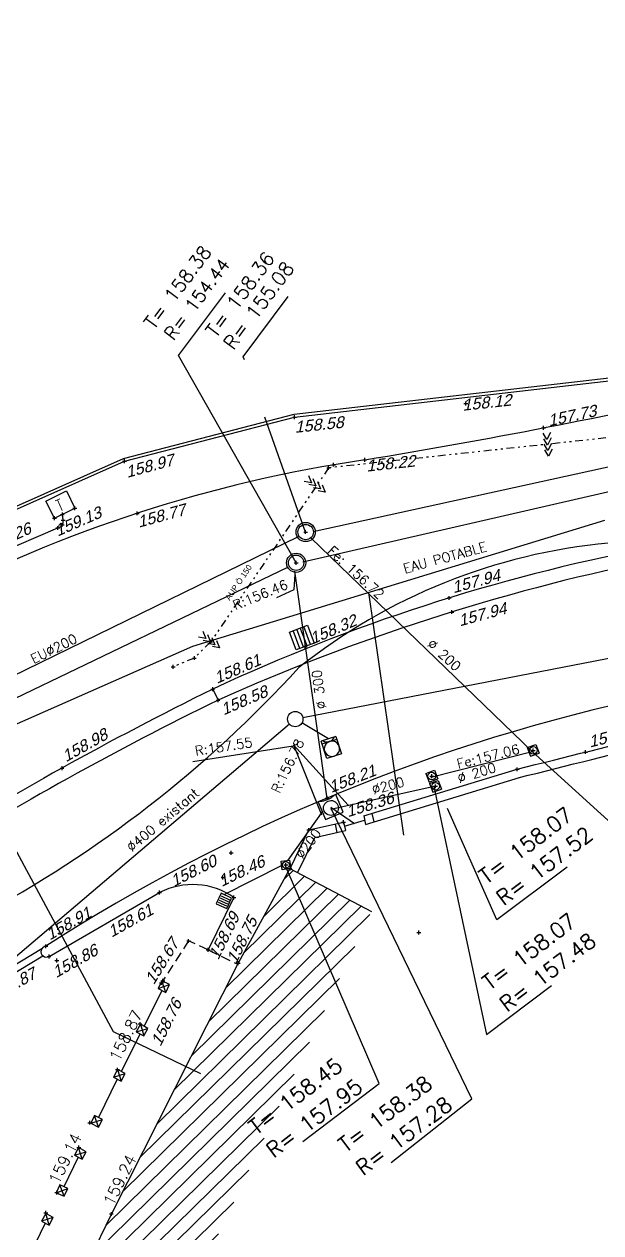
# Model space of a CAD drawing. Header units: metres. Extents: x 1633075 to 1634601, y 8175308 to 8177203.
# Drawn here: x 1633248.6 to 1633278.6, y 8175391.3 to 8175454.3 of the extents above; entities that cross this region are included whole.
import ezdxf

# ---------------------------------------------------------------- set-up
doc = ezdxf.new("R2010")
doc.units = ezdxf.units.M
doc.header["$LTSCALE"] = 2
doc.header["$PDMODE"] = 2
doc.header["$PDSIZE"] = 0.1
for name, pattern in [('137', [2, 1, 1]), ('211', [0.5, 0.2, -0.1, 0, -0.1, 0, -0.1]), ('31', [2, 1, 1]), ('CACHE', [0.375, 0.25, -0.125]), ('CACHE2', [4.762499999999999, 3.175, -1.5875]), ('CONTINU', [0])]:
    doc.linetypes.add(name, pattern=pattern)
for name, color, linetype in [('C15785 - ALLEE', 7, 'CACHE'), ('C15785 - BATI', 5, 'Continuous'), ('C15785 - BORDURES', 7, 'CONTINU'), ('C15785 - DBA', 252, 'Continuous'), ('C15785 - EAUP', 5, 'CONTINU'), ('C15785 - EP', 4, 'Continuous'), ('C15785 - EU', 6, 'Continuous'), ('C15785 - HACHURES', 42, 'Continuous'), ('C15785 - MURS', 7, 'Continuous'), ('C15785 - POINT 2D', 7, 'Continuous'), ('C15785 - PTT', 3, 'Continuous'), ('C15785 - RECO-GÉN', 5, 'Continuous'), ('C15785 - TOPO', 7, 'CONTINU'), ('C15785 - VOIES', 4, 'CACHE'), ('C15785 - Z', 7, 'Continuous')]:
    doc.layers.add(name, color=color, linetype=linetype)
doc.styles.add('ASS', font='ROMANS.shx', dxfattribs={"width": 0.7, "height": 2.750686016180442})
doc.styles.add('SIMPLEX', font='simplex_.ttf', dxfattribs={"height": 0.6})
doc.styles.get("Standard").update_dxf_attribs({"font": 'arial.ttf'})

# ---------------------------------------------------------------- blocks, each defined once
blk = doc.blocks.new('U-GRILLC')
for p, q in [((0.5, 0.5), (-0.5, 0.5)), ((-0.5, 0.5), (-0.5, -0.5)), ((0.4000000000000057, 0.3000000000000114), (-0.4000000000000057, 0.3000000000000114)), ((0.4000000000000057, 0.09999999999999432), (-0.4000000000000057, 0.09999999999999432)), ((0.5, -0.5), (0.5, 0.5)), ((-0.5, -0.5), (0.5, -0.5)), ((0.4000000000000057, -0.09999999999999432), (-0.4000000000000057, -0.09999999999999432)), ((0.4000000000000057, -0.3000000000000114), (-0.4000000000000057, -0.3000000000000114))]:
    blk.add_line(p, q)
blk = doc.blocks.new('GRILLEBG')
at = {"color": 0}
for p, q in [((0, 1), (1, 1)), ((0, 0), (0, 1)), ((0.1999999999999886, 0), (0.1999999999999886, 1)), ((0.4000000000000341, 0), (0.4000000000000341, 1)), ((0.6000000000000227, 0), (0.6000000000000227, 1)), ((0.8000000000000682, 0), (0.8000000000000682, 1)), ((1, 1), (1, 0)), ((1, 0), (0, 0))]:
    blk.add_line(p, q, dxfattribs=at)
blk = doc.blocks.new('BL19')
at = {"color": 0}
for p, q in [((0.5, 1), (-0.5, 1)), ((-0.5, 1), (-0.5, 0)), ((0.5, 0), (0.5, 1)), ((-0.5, 0), (0.5, 0))]:
    blk.add_line(p, q, dxfattribs=at)
for centre, major_axis, ratio, start_param, end_param in [((0.0094878006115664, 0.5538466635999967), (-0.2749859704721065, 0.2749859704721066), 0.9999999999999997, 3.926990816987241, 10.21017612416683), ((0.007987056290517103, -0.967128892345943), (0.7419283081162399, 0.7419283081162398), 0.9999999999999996, 0.3871549074017923, 1.183656473595088)]:
    blk.add_ellipse(centre, major_axis=major_axis, ratio=ratio, start_param=start_param, end_param=end_param, dxfattribs=at)
blk = doc.blocks.new('20')
for p, q in [((-0.399999444023706, 0.0006669363938271999), (-0.3984154700301588, 0.9506656158482656)), ((-0.3859106883173808, 0.6536443532822886), (-0.399082406423986, 0.5506661719700787)), ((-0.3984154700301588, 0.9506656158482656), (0.4015834181336686, 0.949331743089715)), ((-0.3457490118453279, 0.7505775248719146), (-0.3859106883173808, 0.6536443532822886)), ((-0.2816107115941122, 0.8334706996538443), (-0.3457490118453279, 0.7505775248719146)), ((-0.1985057843849063, 0.8963322227355093), (-0.2816107115941122, 0.8334706996538443)), ((-0.1024392242543399, 0.936172102461569), (-0.1985057843849063, 0.8963322227355093)), ((0.001583974109962583, 0.949998679527198), (-0.1024392242543399, 0.936172102461569)), ((0.1045604880200699, 0.9358269628282869), (0.001583974109962583, 0.949998679527198)), ((0.202493658172898, 0.895663619026891), (0.1045604880200699, 0.9358269628282869)), ((0.2833885031286627, 0.8325286519393558), (0.202493658172898, 0.895663619026891)), ((0.347250024904497, 0.7494220575754298), (0.2833885031286627, 0.8325286519393558)), ((0.3870882372139022, 0.6523554986924864), (0.347250024904497, 0.7494220575754298)), ((0.4009164816234261, 0.549332299066009), (0.3870882372139022, 0.6523554986924864)), ((0.4015834181336686, 0.949331743089715), (0.399999444023706, -0.0006669364083791152)), ((-0.399999444023706, 0.0006669363938271999), (0.399999444023706, -0.0006669364083791152)), ((0.4002495451131836, 0.1493328550859587), (-0.3997493428178132, 0.150666727888165)), ((-0.399082406423986, 0.5506661719700787), (-0.3862558278487995, 0.4466446411097422)), ((-0.3862558278487995, 0.4466446411097422), (-0.3464159482391551, 0.3505780808627605)), ((-0.3464159482391551, 0.3505780808627605), (-0.2825544265797362, 0.2674714864406269)), ((-0.2825544265797362, 0.2674714864406269), (-0.1996612517395988, 0.2033331860293401)), ((-0.1996612517395988, 0.2033331860293401), (-0.1037264114711434, 0.1641731755953515)), ((-0.1037264114711434, 0.1641731755953515), (0.0002501012058928609, 0.1499997915670974)), ((0.0002501012058928609, 0.1499997915670974), (0.1032733008032665, 0.1638280359766213)), ((0.02425006788689643, 0.1499597753427224), (0.0002501012058928609, 0.1499997915088898)), ((0.1032733008032665, 0.1638280359766213), (0.2013381908182055, 0.2026645823352737)), ((0.2013381908182055, 0.2026645823352737), (0.2824447881430387, 0.2665294387697941)), ((0.2824447881430387, 0.2665294387697941), (0.3465830885106698, 0.3494226135517238)), ((0.3465830885106698, 0.3494226135517238), (0.3867430975660682, 0.4453557865344919)), ((0.3867430975660682, 0.4453557865344919), (0.4009164816234261, 0.549332299066009))]:
    blk.add_line(p, q)
blk.add_arc((-0.0004446151433512568, -0.2666663153358968), 0.4166666807440558, 39.69628970400139, 140.1126470028834)
blk = doc.blocks.new('13')
for p, q in [((-8.881784197001252e-16, 0.5999999999999979), (0.5999999999999996, 0.5999999999999979)), ((-8.881784197001252e-16, 0.5999999999999979), (0, 0)), ((0, 0), (0.5999999999999988, 0)), ((0.5999999999999996, 0.5999999999999996), (0.5999999999999996, 0))]:
    blk.add_line(p, q)
for radius in [0.25, 0.01]:
    blk.add_circle((0.2999999999999998, 0.3000000000000007), radius)
blk = doc.blocks.new('TAMPON')
blk.add_circle((0, 0), 0.5000000000000081)
blk = doc.blocks.new('T24')
for p, q in [((-0.6544630351709202, 0.2247755309508648), (-0.3091634962474927, -0.004013830563053489)), ((-0.3653472018195316, 0.2247755309508648), (-0.02004766289610416, -0.004013830563053489)), ((-0.07623136846814305, 0.2247755309508648), (0.2690681704552844, -0.004013830563053489)), ((0.2128844648832455, 0.2247755309508648), (0.558184003806673, -0.004013830563053489)), ((-0.3091634962474927, -0.004013830563053489), (-0.6544630351709202, -0.1565401201078203)), ((-0.02004766289610416, -0.004013830563053489), (-0.3653472018195316, -0.1565401201078203)), ((0.2690681704552844, -0.004013830563053489), (-0.07623136846814305, -0.1565401201078203)), ((0.558184003806673, -0.004013830563053489), (0.2128844648832455, -0.1565401201078203))]:
    blk.add_line(p, q)
blk = doc.blocks.new('T1')
at = {"linetype": '31'}
blk.add_point((0, 0), dxfattribs=at)

msp = doc.modelspace()

# ---------------------------------------------------------------- hatches: boundary and pattern name
at = {"layer": 'C15785 - HACHURES'}
h = msp.add_hatch(dxfattribs=at)
h.set_pattern_fill('ANSI31', color=256, scale=0.2, angle=-0.4999728602481609, style=0)
h.set_pattern_definition([(44.50002713975184, (1050220.127882118, 8061047.713921684), (-0.4450775973657823, 0.4529138243894776), [])])
h.paths.add_polyline_path([(1633264.869221095, 8175404.202859848), (1633262.338299343, 8175410.085393945), (1633259.737447387, 8175405.328149239), (1633253.123034412, 8175392.245368919), (1633250.261221317, 8175386.32011568), (1633244.814108178, 8175374.959908881), (1633244.597941917, 8175374.509084131), (1633249.656582997, 8175372.08351294), (1633249.657946609, 8175372.084852958)])
h.paths.add_polyline_path([(1633266.677486669, 8175408.020941378), (1633262.44900748, 8175410.251222312), (1633262.427367094, 8175410.248308673), (1633262.338299343, 8175410.085393945), (1633264.869221095, 8175404.202859848)])
h.paths.add_polyline_path([(1633260.634664249, 8175396.048061451), (1633265.89806439, 8175400.04586384), (1633265.172238596, 8175401.001466747), (1633259.908838455, 8175397.003664359)], flags=9)

# ---------------------------------------------------------------- linework, layer by layer
at = {"layer": 'C15785 - ALLEE'}
for points in [[(1633258.172432196, 8175406.020832029), (1633257.149441655, 8175406.484776372), (1633255.733323685, 8175404.300050327)], [(1633258.172432196, 8175406.020832029), (1633259.707912275, 8175405.269731144)]]:
    msp.add_lwpolyline(points, dxfattribs=at)
at = {"layer": 'C15785 - BATI'}
for p, q in [((1633262.433447036, 8175410.259429556), (1633259.737447388, 8175405.328149238)), ((1633259.737447388, 8175405.328149238), (1633253.123034409, 8175392.245368917)), ((1633253.123034409, 8175392.245368917), (1633250.261221325, 8175386.320115684))]:
    msp.add_line(p, q, dxfattribs=at)
msp.add_lwpolyline([(1633262.433447036, 8175410.259429556), (1633266.677486669, 8175408.020941378)], dxfattribs=at)
at = {"layer": 'C15785 - BORDURES'}
for points in [[(1633249.872109319, 8175405.676248041), (1633255.63540255, 8175409.00808404)], [(1633259.511326444, 8175408.753252787), (1633258.172432196, 8175406.020832029)], [(1633237.694971683, 8175398.952250496), (1633249.501423934, 8175406.082191777)], [(1633239.003063178, 8175399.333338719), (1633249.554732758, 8175405.705514113)]]:
    msp.add_lwpolyline(points, dxfattribs=at)
for centre, radius, start, end in [((1633212.428277929, 8175759.541017685), 332.3678753244286, 279.3327567660118, 282.6461625214801), ((1633276.859232368, 8175360.209708686), 72.13585199633035, 98.39494124855442, 117.5640132062965), ((1633336.005027094, 8175261.91073016), 175.7599191023869, 116.2003462117445, 121.9866581660145), ((1633333.684154136, 8175265.665990978), 170.7312803917596, 116.0591661532132, 121.9836118172535), ((1633300.951331236, 8175326.748733138), 94.54903874836457, 101.944074393662, 122.8220883204466), ((1633257.360436784, 8175405.642087592), 3.782284389079554, 55.34213574869295, 117.134614599795), ((1633249.734835809, 8175405.92311403), 0.2824656313872651, 96.53142846676684, 299.0768993172727)]:
    msp.add_arc(centre, radius, start, end, dxfattribs=at)
at = {"layer": 'C15785 - DBA'}
msp.add_lwpolyline([(1633258.405041215, 8175419.612319735), (1633258.682065349, 8175419.040880649)], dxfattribs=at)
for centre, radius, start, end in [((1633299.326259178, 8175331.927652677), 96.76335523736986, 100.9361596835165, 115.0178092315964), ((1633303.008480395, 8175319.972098398), 108.5331962468677, 101.6921698300907, 114.105207913986)]:
    msp.add_arc(centre, radius, start, end, dxfattribs=at)
at = {"layer": 'C15785 - EAUP', "linetype": '211'}
msp.add_lwpolyline([(1633352.4372777, 8175454.291355953, -0.026063), (1633342.656004604, 8175450.098663319, -0.018445), (1633335.495823735, 8175447.755308282), (1633333.843644739, 8175446.090399911, -0.008842000000000001), (1633330.29660283, 8175445.215221297), (1633330.298804374, 8175445.214701066), (1633317.135677787, 8175442.163447153), (1633317.135565556, 8175442.163421132), (1633303.190854344, 8175438.93398059), (1633303.194093097, 8175438.934740357), (1633288.701718277, 8175435.495152761), (1633287.247763909, 8175433.612744388), (1633264.449075276, 8175431.154748573), (1633258.302537955, 8175422.080517156), (1633257.448662092, 8175421.237370028), (1633256.341126251, 8175420.775457868)], format="xyb", dxfattribs=at)
at = {"layer": 'C15785 - EP', "linetype": 'CONTINU'}
for p, q in [((1633263.109185515, 8175426.252594161), (1633301.449562409, 8175435.072228917)), ((1633235.824499568, 8175413.233563621), (1633262.358860931, 8175425.989613721)), ((1633264.372492429, 8175413.908030208, 2.430000000000007), (1633262.678188699, 8175425.765047219, 2.430000000000007)), ((1633269.948214086, 8175414.539400155, 157.916), (1633264.557658901, 8175413.340751386, 157.916)), ((1633264.145925635, 8175413.269632492), (1633262.32555713, 8175410.688661488)), ((1633264.554859399, 8175413.455145503), (1633265.793893561, 8175412.611004838)), ((1633259.003140253, 8175408.898098519), (1633261.999372129, 8175410.421007267))]:
    msp.add_line(p, q, dxfattribs=at)
at = {"layer": 'C15785 - EP', "flags": 128}
for points in [[(1633262.75472287, 8175426.203615093), (1633256.629119965, 8175437.013225434), (1633259.063770249, 8175440.285049698)], [(1633261.755448438, 8175424.396188291), (1633262.647510033, 8175424.807743873), (1633262.699860484, 8175425.599737057)], [(1633269.927739664, 8175414.533519687), (1633272.674823913, 8175401.605423825), (1633276.073011008, 8175404.160242598)], [(1633267.70389337, 8175394.92726058), (1633271.908815374, 8175398.247609785), (1633264.574523654, 8175413.38226014)], [(1633263.09524633, 8175396.016744464), (1633267.086325858, 8175399.049719747), (1633262.184642728, 8175410.442532713)]]:
    msp.add_lwpolyline(points, dxfattribs=at)
msp.add_lwpolyline([(1633261.969784761, 8175410.640760667), (1633262.415760669, 8175410.700806398), (1633262.4758064, 8175410.25483049), (1633262.029830492, 8175410.19478476)], close=True, dxfattribs=at)
at = {"layer": 'C15785 - EP'}
for centre, radius in [((1633262.75472287, 8175426.203615093), 0.4), ((1633262.22279558, 8175410.447795578), 0.175)]:
    msp.add_circle(centre, radius, dxfattribs=at)
at = {"layer": 'C15785 - EU', "linetype": 'CACHE2'}
for p, q in [((1633259.999025493, 8175436.949588102), (1633262.340031247, 8175440.095567415)), ((1633263.250727301, 8175427.806347948), (1633259.999025493, 8175436.949588102)), ((1633275.064250389, 8175416.354826423, 157.513), (1633281.12701489, 8175410.837841773)), ((1633273.220140186, 8175407.586606616), (1633269.884193941, 8175415.087302915)), ((1633276.889401547, 8175410.33075605), (1633273.220140186, 8175407.586606616))]:
    msp.add_line(p, q, dxfattribs=at)
at = {"layer": 'C15785 - EU', "linetype": 'CONTINU'}
for p, q in [((1633263.634067365, 8175427.843895813), (1633302.459666865, 8175436.337641642)), ((1633236.375725085, 8175414.640980989), (1633262.883860884, 8175427.582919389)), ((1633263.531187784, 8175427.48069582), (1633275.064250389, 8175416.354826423)), ((1633269.782409068, 8175415.02086531), (1633275.064250389, 8175416.354826423))]:
    msp.add_line(p, q, dxfattribs=at)
at = {"layer": 'C15785 - EU'}
msp.add_circle((1633263.250727301, 8175427.806347948), 0.4, dxfattribs=at)
at = {"layer": 'C15785 - MURS'}
for points in [[(1633225.924710887, 8175420.403775238), (1633229.681738162, 8175418.556920871), (1633239.189272259, 8175424.994202627), (1633253.811606423, 8175431.500854961), (1633262.677020244, 8175433.801582406), (1633285.21963076, 8175436.408973464), (1633285.909421572, 8175438.692406986)], [(1633225.990883907, 8175420.53838999), (1633229.669754777, 8175418.729955227), (1633239.116164512, 8175425.125851409), (1633253.76193938, 8175431.642934398), (1633262.649430516, 8175433.949391287), (1633285.104529121, 8175436.546660279), (1633285.765830288, 8175438.735783746)], [(1633266.275004912, 8175413.001666371), (1633274.274199829, 8175415.43568546)], [(1633266.374404497, 8175412.561540739), (1633274.405197016, 8175415.005174441)], [(1633262.436566451, 8175410.257784243), (1633263.4121828, 8175412.272347654), (1633265.219813967, 8175412.680589696)], [(1633264.780869026, 8175412.581456764), (1633264.880001958, 8175412.142511822)], [(1633265.219813967, 8175412.680589696), (1633265.3189469, 8175412.241644755)], [(1633265.269380433, 8175412.461117226), (1633266.324704704, 8175412.781603554)], [(1633266.275004912, 8175413.001666371), (1633266.374404497, 8175412.561540739)], [(1633266.706673935, 8175413.133015919), (1633266.806073519, 8175412.692890287)], [(1633262.841572858, 8175410.06164702), (1633263.722723991, 8175411.881147929), (1633265.3189469, 8175412.241644755)]]:
    msp.add_lwpolyline(points, dxfattribs=at)
for points in [[(1633274.274199829, 8175415.43568546, -0.004402260582235802), (1633281.845779667, 8175417.302686468), (1633303.383972012, 8175422.043923382), (1633303.938310348, 8175420.070294995)], [(1633274.385776557, 8175414.999737488, -0.004400192022564244), (1633281.946101182, 8175416.863996349), (1633303.06565863, 8175421.513078489), (1633303.614603998, 8175419.55865086), (1633304.013898813, 8175419.626688881)]]:
    msp.add_lwpolyline(points, format="xyb", dxfattribs=at)
at = {"layer": 'C15785 - POINT 2D'}
for p in [(1633271.596565764, 8175434.512776978), (1633262.677020244, 8175433.801582406), (1633275.649625624, 8175433.241361321), (1633253.811606423, 8175431.500854961), (1633266.327709359, 8175431.572641405), (1633251.22016835, 8175429.055374904), (1633250.154514124, 8175428.526653738), (1633254.463898154, 8175428.781059473), (1633263.250727301, 8175427.806347948), (1633262.75472287, 8175426.203615093), (1633270.733025743, 8175424.369926115), (1633270.866632936, 8175423.636732335), (1633263.229622805, 8175421.835304772), (1633258.405041215, 8175419.612319735), (1633258.682065349, 8175419.040880649), (1633275.110815832, 8175416.41942255), (1633277.840162151, 8175416.3326028), (1633250.549837789, 8175415.497708071), (1633269.825913542, 8175415.078487881), (1633274.274199829, 8175415.43568546), (1633270.021307293, 8175414.549762733), (1633264.364702159, 8175413.932099103), (1633265.219813967, 8175412.680589696), (1633263.4121828, 8175412.272347654), (1633259.36862947, 8175411.080586577), (1633262.219197836, 8175410.445688169), (1633262.436566451, 8175410.257784243), (1633258.938371351, 8175409.792291987), (1633255.63540255, 8175409.00808404), (1633259.511326444, 8175408.753252787), (1633269.151749287, 8175406.926060295, 162.053), (1633249.702705852, 8175406.20374635), (1633257.149441655, 8175406.484776372), (1633249.872109319, 8175405.676248041), (1633258.172432196, 8175406.020832029), (1633250.281287376, 8175405.465669511), (1633259.737447388, 8175405.328149238, 158.6841), (1633255.733323685, 8175404.300050327), (1633255.809219614, 8175404.402391951, 158.7045), (1633254.619543259, 8175402.152687487, 158.765), (1633253.438732136, 8175399.772900713, 158.8743), (1633251.994527747, 8175397.005397563, 159.0363), (1633251.423292449, 8175395.720333272, 159.0669), (1633250.272654704, 8175393.360283954, 159.1361), (1633249.7034264, 8175392.305210906, 159.1607), (1633253.123034409, 8175392.245368917, 159.2357)]:
    msp.add_point(p, dxfattribs=at)
at = {"layer": 'C15785 - PTT', "linetype": '137'}
for p, q in [((1633249.710063872, 8175429.422457273), (1633250.775718098, 8175429.951178439)), ((1633250.775718098, 8175429.951178439), (1633251.22016835, 8175429.055374904)), ((1633250.154514124, 8175428.526653738), (1633249.710063872, 8175429.422457273)), ((1633250.154514124, 8175428.526653738), (1633251.22016835, 8175429.055374904)), ((1633250.608846119, 8175428.420500168), (1633250.568995231, 8175428.729302666)), ((1633246.990530858, 8175426.594189278), (1633250.328794861, 8175428.018761617))]:
    msp.add_line(p, q, dxfattribs=at)
for centre, radius, start, end in [((1633250.297734763, 8175428.351198627), 0.3187365361685637, 326.7104793420711, 12.55788169927829), ((1633250.260278888, 8175428.375790912), 0.3635441592353172, 280.8633168192433, 326.7107191760321)]:
    msp.add_arc(centre, radius, start, end, dxfattribs=at)
at = {"layer": 'C15785 - PTT', "linetype": '31'}
for p in [(1633250.568995231, 8175428.729302666), (1633250.608846119, 8175428.420500168), (1633250.328794861, 8175428.018761617), (1633250.564169108, 8175428.176253723)]:
    msp.add_point(p, dxfattribs=at)
at = {"layer": 'C15785 - RECO-GÉN'}
for p, q in [((1633263.101392867, 8175418.129004516), (1633323.426843729, 8175429.843444923)), ((1633264.447901414, 8175417.027580747), (1633263.053316931, 8175417.849632438))]:
    msp.add_line(p, q, dxfattribs=at)
at = {"layer": 'C15785 - RECO-GÉN', "color": 4}
for p, q in [((1633278.82657096, 8175428.413638791), (1633257.357191138, 8175421.844019761)), ((1633268.370111445, 8175412.000892064), (1633266.541847889, 8175424.654519937)), ((1633257.357191138, 8175421.844019761), (1633247.904580923, 8175417.662699308)), ((1633245.599351031, 8175415.921922476, 159.0348), (1633253.213372783, 8175401.766391311, 159.0348)), ((1633253.213372783, 8175401.766391311, 159.0348), (1633257.776088063, 8175399.563932609, 159.0348))]:
    msp.add_line(p, q, dxfattribs=at)
at = {"layer": 'C15785 - RECO-GÉN', "color": 7}
msp.add_line((1633262.404134823, 8175417.79347972), (1633241.641954271, 8175400.120394561), dxfattribs=at)
at = {"layer": 'C15785 - RECO-GÉN', "color": 7, "linetype": 'CONTINU'}
for p, q in [((1633257.363688257, 8175415.839112837), (1633262.596622177, 8175416.656156735)), ((1633262.62265749, 8175416.711372213), (1633265.462128405, 8175413.571002506, 156.374)), ((1633262.62265749, 8175416.711372213), (1633264.074853102, 8175413.060113207, 156.374))]:
    msp.add_line(p, q, dxfattribs=at)
at = {"layer": 'C15785 - RECO-GÉN'}
msp.add_circle((1633262.70872781, 8175418.052753923), 0.4, dxfattribs=at)
at = {"layer": 'C15785 - RECO-GÉN', "color": 3}
for centre, radius, start, end in [((1633281.848956533, 8175396.940288831), 30.42097730399805, 95.29542143484522, 128.534593890325), ((1633216.523940564, 8175463.154609325), 62.84711229600355, 298.1383189408068, 317.5504794355065)]:
    msp.add_arc(centre, radius, start, end, dxfattribs=at)
at = {"layer": 'C15785 - TOPO'}
for p, q in [((1633255.95840949, 8175403.800956972, 0.2044999999999959), (1633255.753248947, 8175404.403376387, 0.2044999999999959)), ((1633255.7565145, 8175403.90027169), (1633254.832741249, 8175402.033886255)), ((1633255.554619511, 8175403.999586408, 0.2044999999999959), (1633256.157038926, 8175404.204746951, 0.2044999999999959)), ((1633254.418843513, 8175401.747855374, 0.2649999999999864), (1633255.029933148, 8175401.925533337, 0.2649999999999864)), ((1633254.635549349, 8175402.142239173, 0.2649999999999864), (1633254.813227312, 8175401.531149538, 0.2649999999999864)), ((1633254.616035413, 8175401.639502456), (1633253.63845708, 8175399.668835171)), ((1633253.230528725, 8175399.374353495, 0.3743000000000052), (1633253.837835422, 8175399.564560163, 0.3743000000000052)), ((1633253.439078739, 8175399.773110177, 0.3743000000000052), (1633253.629285407, 8175399.165803481, 0.3743000000000052)), ((1633253.429907066, 8175399.270078489), (1633252.452174736, 8175397.272940182)), ((1633252.048709544, 8175396.972372655, -158.5), (1633252.653094786, 8175397.17166761, -158.5)), ((1633252.450549642, 8175396.769827512, -158.5), (1633252.251254687, 8175397.374212754, -158.5)), ((1633251.596682668, 8175395.097093284, -158.5), (1633251.41192373, 8175395.706079437, -158.5)), ((1633251.398246395, 8175395.203150088), (1633250.643247692, 8175393.669277641)), ((1633251.199810122, 8175395.309206892, -158.5), (1633251.808796276, 8175395.49396583, -158.5)), ((1633250.664255171, 8175393.166601119, -158.5), (1633250.437975588, 8175393.761409954, -158.5)), ((1633250.253710962, 8175393.350865745, -158.5), (1633250.848519797, 8175393.577145328, -158.5)), ((1633250.093268717, 8175392.054586099, -158.5), (1633249.482110103, 8175391.87714555, -158.5)), ((1633249.876409685, 8175391.660286518, -158.5), (1633249.698969136, 8175392.271445132, -158.5)), ((1633249.679259894, 8175391.768716034), (1633248.872728921, 8175390.115646087))]:
    msp.add_line(p, q, dxfattribs=at)
at = {"layer": 'C15785 - VOIES'}
for p, q in [((1633255.753248947, 8175404.403376387, 158.7045), (1633255.554619511, 8175403.999586408, 158.7045)), ((1633256.157038926, 8175404.204746951, 158.7045), (1633255.753248947, 8175404.403376387, 158.7045)), ((1633255.554619511, 8175403.999586408, 158.7045), (1633255.95840949, 8175403.800956972, 158.7045)), ((1633255.95840949, 8175403.800956972, 158.7045), (1633256.157038926, 8175404.204746951, 158.7045)), ((1633254.635549349, 8175402.142239173, 158.765), (1633254.418843513, 8175401.747855374, 158.765)), ((1633255.029933148, 8175401.925533337, 158.765), (1633254.635549349, 8175402.142239173, 158.765)), ((1633254.813227312, 8175401.531149538, 158.765), (1633255.029933148, 8175401.925533337, 158.765)), ((1633254.418843513, 8175401.747855374, 158.765), (1633254.813227312, 8175401.531149538, 158.765)), ((1633253.439078739, 8175399.773110177, 158.8743), (1633253.230528725, 8175399.374353495, 158.8743)), ((1633253.230528725, 8175399.374353495, 158.8743), (1633253.629285407, 8175399.165803481, 158.8743)), ((1633253.837835421, 8175399.564560163, 158.8743), (1633253.439078739, 8175399.773110177, 158.8743)), ((1633253.629285407, 8175399.165803481, 158.8743), (1633253.837835421, 8175399.564560163, 158.8743)), ((1633252.251254687, 8175397.374212754), (1633252.048709544, 8175396.972372655)), ((1633252.048709544, 8175396.972372655), (1633252.450549642, 8175396.769827512)), ((1633252.653094786, 8175397.17166761), (1633252.251254687, 8175397.374212754)), ((1633252.450549642, 8175396.769827512), (1633252.653094786, 8175397.17166761)), ((1633251.41192373, 8175395.706079437), (1633251.199810122, 8175395.309206892)), ((1633251.808796276, 8175395.49396583), (1633251.41192373, 8175395.706079437)), ((1633251.199810122, 8175395.309206892), (1633251.596682668, 8175395.097093284)), ((1633251.596682668, 8175395.097093284), (1633251.808796276, 8175395.49396583)), ((1633250.437975588, 8175393.761409954), (1633250.253710962, 8175393.350865745)), ((1633250.848519797, 8175393.577145328), (1633250.437975588, 8175393.761409954)), ((1633250.253710962, 8175393.350865745), (1633250.664255171, 8175393.166601119)), ((1633250.664255171, 8175393.166601119), (1633250.848519797, 8175393.577145328)), ((1633249.698969136, 8175392.271445132), (1633249.482110103, 8175391.87714555)), ((1633249.482110103, 8175391.87714555), (1633249.876409685, 8175391.660286518)), ((1633250.093268718, 8175392.054586099), (1633249.698969136, 8175392.271445132)), ((1633249.876409685, 8175391.660286518), (1633250.093268718, 8175392.054586099))]:
    msp.add_line(p, q, dxfattribs=at)

# ---------------------------------------------------------------- block references
at = {"layer": 'C15785 - EAUP'}
for name, p, rotation in [('T24', (1633275.854404348, 8175432.326163565), 275.8641561311729), ('T1', (1633264.449075276, 8175431.154748573), 359.5000271160415), ('T1', (1633264.70871374, 8175431.318577189), 276.5978001452072), ('T24', (1633263.807217151, 8175430.207163389), 325.8877881450091), ('T24', (1633258.302537955, 8175422.080517156), 325.8877881450091), ('T1', (1633258.302537955, 8175422.080517156), 145.8877871239163), ('T1', (1633256.341126251, 8175420.775457868), 112.6392321427251), ('T1', (1633257.448662092, 8175421.237370028), 134.637796123041)]:
    msp.add_blockref(name, p, dxfattribs=dict(at, rotation=rotation))
at = {"layer": 'C15785 - EP'}
for name, p, rotation in [('TAMPON', (1633262.75472287, 8175426.203615093), 359.5000271160415), ('GRILLEBG', (1633262.761962642, 8175421.658403751), 20.72004238977574), ('BL19', (1633264.364702159, 8175413.932099103), 202.5926927141144)]:
    msp.add_blockref(name, p, dxfattribs=dict(at, rotation=rotation))
for name, p, xscale, yscale, zscale, rotation in [('13', (1633269.87622654, 8175414.242921446), 0.799999999800388, 0.799999999800388, 0.799999999800388, 19.6942704299231), ('U-GRILLC', (1633258.986503043, 8175408.569957221), 0.6000000001335752, 0.6000000001335752, 0.6000000001335752, 155.5187021224959)]:
    msp.add_blockref(name, p, dxfattribs=dict(at, xscale=xscale, yscale=yscale, zscale=zscale, rotation=rotation))
at = {"layer": 'C15785 - EU', "rotation": 359.5000271160415}
msp.add_blockref('TAMPON', (1633263.250727301, 8175427.806347948), dxfattribs=at)
at = {"layer": 'C15785 - EU', "xscale": 0.799999999800388, "yscale": 0.799999999800388, "zscale": 0.799999999800388, "rotation": 19.6942704299231}
for p in [(1633274.965735079, 8175416.112581263, 157.962), (1633269.680832789, 8175414.771646595, 157.962)]:
    msp.add_blockref('13', p, dxfattribs=at)
at = {"layer": 'C15785 - RECO-GÉN', "rotation": 197.8666608465312}
msp.add_blockref('20', (1633264.447901414, 8175417.027580747), dxfattribs=at)
at = {"layer": 'C15785 - RECO-GÉN', "xscale": 0.799999999800388, "yscale": 0.799999999800388, "zscale": 0.799999999800388, "rotation": 19.6942704299231}
msp.add_blockref('13', (1633274.965735079, 8175416.112581263), dxfattribs=at)

# ---------------------------------------------------------------- texts
at = {"layer": 'C15785 - EAUP', "linetype": 'Continuous'}
msp.add_text('AUP Ò 150', height=0.3, rotation=56.21262815726524, dxfattribs=at).set_placement((1633259.289236226, 8175424.214779424))
at = {"layer": 'C15785 - EP', "linetype": 'CONTINU', "style": 'SIMPLEX'}
for s, height, rotation, p in [('T= 158.38', 0.7057518842467914, 53.34612712862135, (1633255.34951417, 8175438.325252765)), ('R= 154.44', 0.6729833933422515, 53.34612712862135, (1633256.364992388, 8175437.762930075)), ('R:156.46', 0.5, 22.36628811280861, (1633259.583024778, 8175423.729132989)), ('%%C200', 0.5, 15.09938086082437, (1633266.782978956, 8175414.116149668)), ('%%C200', 0.5, 53.93513245007011, (1633263.082175739, 8175410.719848257)), ('T= 158.07', 0.8, 37.21839616842555, (1633272.848260327, 8175403.866241178)), ('R= 157.48', 0.8, 37.21839616842555, (1633273.745167464, 8175402.744465547)), ('T= 158.45', 0.8, 37.21839616842555, (1633260.672960434, 8175396.328299568)), ('T= 158.38', 0.8, 37.21839616842555, (1633265.342005639, 8175395.401337272)), ('R= 157.95', 0.8, 37.21839616842555, (1633261.580544262, 8175395.133398875)), ('R= 157.28', 0.8, 37.21839616842555, (1633266.249589467, 8175394.206436579))]:
    msp.add_text(s, height=height, rotation=rotation, dxfattribs=at).set_placement(p)
at = {"layer": 'C15785 - EP', "style": 'SIMPLEX'}
msp.add_text('%%C 300', height=0.5, rotation=97.69855314419243, dxfattribs=at).set_placement((1633264.333948186, 8175418.610967617))
at = {"layer": 'C15785 - EU', "style": 'SIMPLEX'}
for s, height, rotation, p in [('T= 158.36', 0.7236844008205654, 53.34612712862135, (1633258.575643526, 8175437.891549694)), ('R= 155.08', 0.7236844008205654, 53.34612712862135, (1633259.49026286, 8175437.254273757)), ('EU%%C200', 0.5, 26.40748173098279, (1633249.07342425, 8175420.92340927)), ('%%C 200', 0.5, 317.3406416391489, (1633269.547156211, 8175421.906879012))]:
    msp.add_text(s, height=height, rotation=rotation, dxfattribs=at).set_placement(p)
at = {"layer": 'C15785 - EU', "linetype": 'CONTINU', "style": 'SIMPLEX'}
for s, height, rotation, p in [('Fe: 156.72', 0.5, 317.5192256295337, (1633264.349911731, 8175426.756132977)), ('T= 158.07', 0.8, 37.21839616842555, (1633272.674020827, 8175409.405272664)), ('R= 157.52', 0.8, 37.21839616842555, (1633273.570927964, 8175408.283497032))]:
    msp.add_text(s, height=height, rotation=rotation, dxfattribs=at).set_placement(p)
at = {"layer": 'C15785 - PTT', "linetype": '137', "style": 'ASS', "width": 0.7}
msp.add_text('T', height=0.6, rotation=23.66628838028397, dxfattribs=at).set_placement((1633250.425853832, 8175428.87347219))
at = {"layer": 'C15785 - RECO-GÉN', "color": 4, "style": 'SIMPLEX'}
msp.add_text('EAU POTABLE', height=0.5, rotation=15.30283502967932, dxfattribs=at).set_placement((1633268.420801416, 8175425.643709456))
at = {"layer": 'C15785 - RECO-GÉN', "linetype": 'CONTINU', "style": 'SIMPLEX'}
for s, rotation, p in [('R:157.55', 8.874224495274893, (1633257.524457295, 8175416.139815144)), ('Fe:157.06', 13.94862596082237, (1633271.197113974, 8175415.46146052))]:
    msp.add_text(s, height=0.5, rotation=rotation, dxfattribs=at).set_placement(p)
at = {"layer": 'C15785 - RECO-GÉN', "style": 'SIMPLEX'}
for s, rotation, p in [('R:156.78', 64.265001237624, (1633261.879936711, 8175414.139164777)), ('%%C400 existant', 40.30049258848144, (1633254.179953966, 8175411.095414069))]:
    msp.add_text(s, height=0.5, rotation=rotation, dxfattribs=at).set_placement(p)
at = {"layer": 'C15785 - RECO-GÉN', "color": 1, "style": 'SIMPLEX'}
msp.add_text('%%C 200', height=0.5, rotation=17.18805450167803, dxfattribs=at).set_placement((1633271.255895944, 8175414.709745442))
at = {"layer": 'C15785 - Z', "oblique": 18}
for s, rotation, p in [(' 158.12', 366.2109460280807, (1633271.210404522, 8175434.103278675, 158.12)), (' 157.73', 372.1607773452506, (1633275.707847468, 8175433.266791383, 157.731)), (' 158.58', 366.1111890847803, (1633262.463063523, 8175432.952270036, 158.581)), (' 158.97', 375.1204630007089, (1633253.72085247, 8175430.567969831, 158.971)), (' 158.22', 366.1111890847803, (1633266.198159086, 8175430.928825164, 158.217)), (' 159.13', 383.6662883558375, (1633250.1039839, 8175427.469676842, 159.13)), (' 158.77', 375.1204630007089, (1633254.332908226, 8175427.972266215, 158.771)), (' 159.26', 383.6662883558375, (1633246.434195805, 8175426.635303709, 159.258)), (' 157.94', 375.2704564298172, (1633270.734596411, 8175424.549919267, 157.938)), (' 157.94', 375.2704564298172, (1633271.066095163, 8175422.825055421, 157.938)), (' 158.32', 383.4314758851947, (1633263.394979896, 8175421.84887908, 158.315)), (' 158.61', 383.4314758851947, (1633258.406611882, 8175419.792312887, 158.609)), (' 158.58', 383.4314758851947, (1633258.756885104, 8175418.147793771, 158.583)), (' 157.65', 373.7445350607099, (1633277.841732819, 8175416.512595952, 157.654)), (' 158.98', 389.4352390807862, (1633250.551408457, 8175415.677701224, 158.981)), (' 158.21', 381.3606057554382, (1633264.366272827, 8175414.112092255, 158.208)), (' 158.36', 377.2083271353799, (1633265.221384635, 8175412.860582848, 158.358)), (' 158.60', 386.7897147886583, (1633256.169721262, 8175409.182809381, 158.603)), (' 158.46', 385.7794388740994, (1633258.662982111, 8175409.192261387, 158.464)), (' 158.91', 389.4352390807862, (1633249.704276519, 8175406.383739502, 158.905)), (' 158.61', 389.4352390807862, (1633252.929892257, 8175406.531719717, 158.605)), (' 158.69', 423.5701243224344, (1633258.587379862, 8175405.24007628, 158.69)), (' 158.75', 423.5701243224344, (1633259.515469411, 8175405.031235147, 158.75)), (' 158.86', 389.4352390807862, (1633250.042127288, 8175404.422627134, 158.863)), (' 158.67', 418.277800089627, (1633255.210362421, 8175403.963442999, 158.668)), (' 158.87', 389.4352390807862, (1633246.8215505, 8175403.202900455, 158.87)), (' 158.76', 423.70450481536, (1633255.579278584, 8175400.735249261, 158.764))]:
    msp.add_text(s, height=0.6, rotation=rotation, dxfattribs=at).set_placement(p)
at = {"layer": 'C15785 - Z', "style": 'SIMPLEX'}
for s, p in [(' 158.87', (1633253.338735918, 8175399.773773325)), (' 159.14', (1633250.172658486, 8175393.361156566)), (' 159.24', (1633253.02303819, 8175392.246241529))]:
    msp.add_text(s, height=0.6, rotation=423.7158130229014, dxfattribs=at).set_placement(p)

doc.saveas('drawing.dxf')
